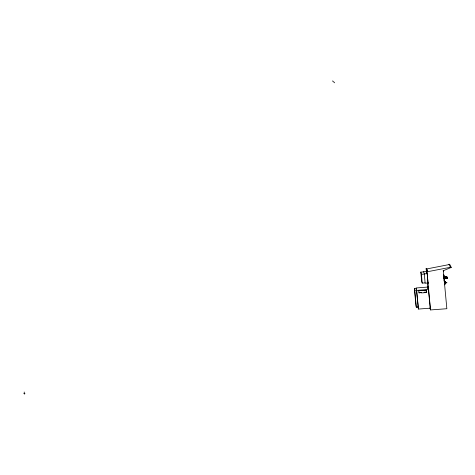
<?xml version="1.0" encoding="UTF-8"?>
<svg xmlns="http://www.w3.org/2000/svg" width="475" height="475" viewBox="0 0 475 475"><rect width="100%" height="100%" fill="white"/><g stroke="black" fill="none" stroke-linecap="round" stroke-linejoin="round"><path stroke-width="0.71" d="M446.577 277.168C446.761 276.984 445.894 279.015 446.156 278.32M446.553 278.433C445.829 277.637 447.296 278.386 446.458 276.955C445.17 280.119 445.55 276.183 446.785 276.937M445.853 276.824L445.651 277.495L445.413 277.026M445.847 277.798L445.752 278.178L445.906 277.257L445.633 278.231L446.138 277.097M445.592 277.014L445.419 278.142L445.669 276.907L445.419 278.142L445.544 276.866L445.39 277.234M443.864 277.923L443.858 276.676M447.207 277.584L446.963 278.35L446.975 278.041M444.143 276.48L444.226 279.336L444.143 276.48L444.131 277.964L444.701 277.667L444.143 278.029L444.76 278.136L444.766 276.83L444.143 278.029M446.922 277.032L446.844 277.982L446.815 276.967L447.005 277.246M444.25 277.246C444.072 274.9 443.887 279.258 444.155 277.554L443.858 277.905M446.815 276.967L446.565 278.415L446.524 276.901L446.334 278.16L446.749 277.157M446.553 276.889C445.865 276.106 446.221 280.695 446.156 276.919M446.257 277.323C445.526 280.125 447.028 275.542 445.93 278.101M446.5 277.091L446.458 277.626M443.994 278.041C444.22 273.446 443.923 280.113 444.22 277.246L443.905 277.982L444.226 276.498M443.864 277.477L443.929 276.509M444.077 277.804C444.879 277.59 444.297 275.488 444.404 278.071M444.446 277.988L444.149 277.56M444.463 276.545L444.232 277.964M444.76 278.136L445.01 276.682L444.315 276.575L444.79 276.8L444.398 278.047L444.446 276.592L443.935 276.652M444.695 277.917L444.748 276.676M444.701 276.788L444.707 276.818M444.992 276.616L444.701 278.059M446.346 277.323L446.334 276.931L446.227 277.59M446.761 277.406L446.613 278.178M444.962 277.673L444.861 276.842M446.791 278.006L447.011 278.19M444.553 277.002L444.434 278.053L444.44 277.62M446.755 277.382L446.447 278.35M445.675 277.24L445.603 277.733M447.248 278.006L446.945 278.338M445.787 277.044L445.983 276.889M444.012 277.21L443.988 276.682M444.196 276.967L444.113 277.507M444.066 276.557L444.155 277.257M444.606 277.608C444.742 275.951 444.63 279.027 444.618 277.643L444.713 278.077M444.564 278.012L444.553 277.822M446.838 277.691L446.506 278.202M446.488 278.213L446.809 277.685M444.428 277.863L444.368 277.56L444.386 277.976M447.094 277.75L447.153 277.157M447.171 277.756L447.29 277.228M445.918 278.273L446.251 277.887M444.345 281.55L444.368 281.242L444.944 281.503M444.469 281.616L445.057 282.049M444.642 281.538L445.55 282.251L445.681 283.723L444.505 284.804M447.07 278.255L446.749 278.427M446.506 278.338L446.69 277.958M426.52 272.353L426.128 268.624L426.698 268.945L449.136 264.581L449.059 264.219L449.938 264.723L451.25 267.425L443.317 270.72L446.856 308.72L430.487 309.943L429.928 307.877M426.698 268.945L427.577 271.712L450.437 267.277L450.359 266.908L451.25 267.425M445.223 282.928L446.963 282.756L445.087 282.595M426.888 270.928L426.396 270.964L427.15 273.368L428.034 283.367M426.936 271.296L423.623 271.563L424.306 274.087L421.426 274.318L420.82 272.104L423.658 271.872M426.128 268.624L427.001 271.385L427.577 271.712M426.989 273.653L424.294 273.867L425.131 283.213L428.492 282.946M420.82 272.104L421.663 281.337L422.216 283.118L425.089 282.892M444.915 281.699L445.55 282.251M445.212 282.756L445.556 282.726M445.241 283.058L445.586 283.029L445.407 282.358M427.874 287.054L416.207 287.969L418.451 309.065L430.101 308.192M414.372 288.414L414.752 290.231L416.676 290.082L418.238 307.129L416.32 307.277L415.922 305.282L414.372 288.414L416.272 288.266M416.741 290.385L428.575 289.465M418.944 292.808L421.408 292.618L418.944 292.808L418.736 290.753L426.354 290.16L426.568 292.22L424.163 292.345L424.211 292.754L421.426 292.909L421.396 292.558M426.396 290.308L418.736 290.753M424.139 292.25L426.568 292.22M430.344 308.762L428.402 289.483M24.29 393.395L25.015 393.508L23.75 393.591M443.745 280.048L444.653 280.974M444.357 281.206L444.766 281.527M445.164 282.049L444.553 281.432M444.137 281.574L445.152 282.281M444.19 276.581L443.876 275.322M444.363 278.012L444.345 277.596M449.059 264.219L450.437 267.277M443.133 270.673L443.359 271.213M445.681 283.723L445.312 281.669M445.045 283.165L445.283 283.753M446.993 277.721L447.1 278.023M426.621 268.589L427.5 271.344M417.893 306.387L418.451 309.065M443.988 277.786L444.178 278.861L444.167 277.685M24.183 392.006L24.463 394.185M444.63 278.047L444.582 277.643M444.095 276.664L443.798 274.811L443.763 275.346M334.388 82.151L334.453 82.804M333.61 81.51L333.676 82.181M332.767 80.815L332.832 81.498M427.001 271.385L430.487 309.943M427.447 283.195L427.981 288.42M427.702 287.066L427.838 288.545M426.354 290.16L426.526 292.066M417.424 301.227L417.555 302.7M414.752 290.231L416.32 307.277M421.426 274.318L422.216 283.118M427.85 286.965L428.604 289.56L427.85 286.965"/></g></svg>
